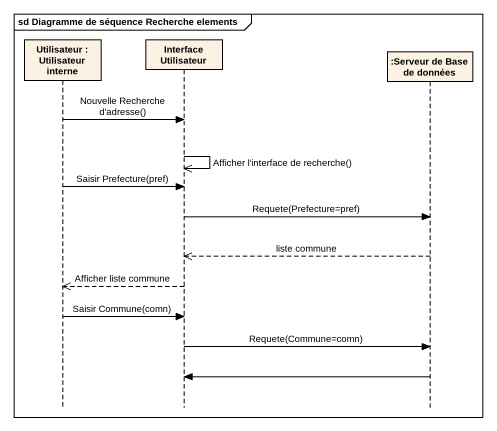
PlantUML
@startuml
mainframe sd Diagramme de séquence Recherche elements
hide footbox
participant "Utilisateur : Utilisateur interne" as Utilisateur
participant "Interface Utilisateur" as Interface_Utilisateur
participant ":Serveur de Base de données" as Serveur_de_Base_de_données

Utilisateur -> Interface_Utilisateur : Nouvelle Recherche d'adresse()
Interface_Utilisateur ->> Interface_Utilisateur : Afficher l'interface de recherche()
Utilisateur -> Interface_Utilisateur : Saisir Prefecture(pref)
Interface_Utilisateur -> Serveur_de_Base_de_données : Requete(Prefecture=pref)
Serveur_de_Base_de_données -->> Interface_Utilisateur : liste commune
Interface_Utilisateur -->> Utilisateur : Afficher liste commune
Utilisateur -> Interface_Utilisateur : Saisir Commune(comn)
Interface_Utilisateur -> Serveur_de_Base_de_données : Requete(Commune=comn)
Serveur_de_Base_de_données -> Interface_Utilisateur
@enduml
